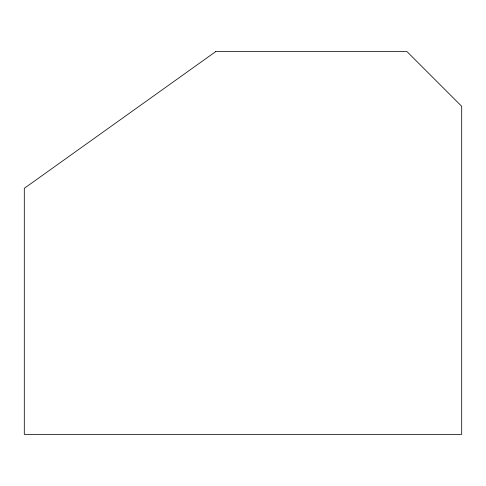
<?xml version="1.0" encoding="UTF-8"?>
<svg xmlns="http://www.w3.org/2000/svg" width="486" height="486" viewBox="0 0 486 486"><rect width="100%" height="100%" fill="white"/><g stroke="black" fill="none" stroke-linecap="round" stroke-linejoin="round"><path stroke-width="0.73" d="M215.663 51.638L24.3 188.325L24.3 434.363L461.7 434.363L461.7 106.312L407.025 51.638L215.663 51.638"/></g></svg>
